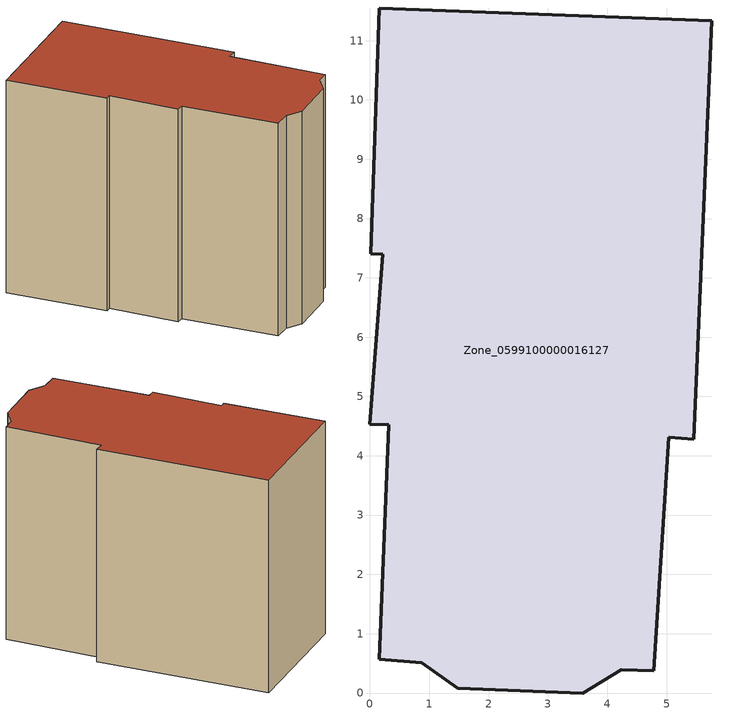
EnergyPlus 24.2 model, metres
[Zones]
Zone_0599100000016127
 floor ground (C_G): 3.59,0 1.48,0.08 0.87,0.51 0.16,0.57 0.32,4.52 0,4.53 0.22,7.4 0.01,7.41 0.16,11.55 5.76,11.34 5.46,4.28 5.04,4.31 4.79,0.38 4.24,0.39 z0
 wall outside (C_F): 5.04,4.31 5.46,4.28 5.76,11.34 0.16,11.55 0.01,7.41 0.22,7.4 0,4.53 0.32,4.52 0.16,0.57 0.87,0.51 1.48,0.08 3.59,0 4.24,0.39 4.79,0.38 5.04,4.31 z0:8.92
 roof outside (C_R): 4.24,0.39 4.79,0.38 5.04,4.31 5.46,4.28 5.76,11.34 0.16,11.55 0.01,7.41 0.22,7.4 0,4.53 0.32,4.52 0.16,0.57 0.87,0.51 1.48,0.08 3.59,0 z8.92
[BUILDING]
Pand.0599100000016127: North Axis=0; Terrain=City; Loads Convergence Tolerance Value=0.04; Temperature Convergence Tolerance Value=0.4; Solar Distribution=FullExterior; Maximum Number of Warmup Days=25; Minimum Number of Warmup Days=1
[Site:Location]
Rotterdam.The.Hague.AP_ZH_NLD Design_Conditions: Latitude=51.96; Longitude=4.45; Time Zone=1; Elevation=-4.5
[SITE:GROUNDTEMPERATURE:BUILDINGSURFACE]
18, 18, 18, 18, 18, 18, 18, 18, 18, 18, 18, 18
[MATERIAL] Thermal Absorptance=0.9; Solar Absorptance=0.7; Visible Absorptance=0.7
Name | Roughness | Thickness | Conductivity | Density | Specific Heat
G.TC.1946 | MediumSmooth | 0.15 | 1 | 540 | 1210
F.TC.1946 | Rough | 0.3 | 0.857143 | 1920 | 840
R.TC.1946 | MediumRough | 0.2 | 0.909091 | 1500 | 1000
[CONSTRUCTION]
C_G: G.TC.1946
C_F: F.TC.1946
C_R: R.TC.1946
[ZONE]
Zone_0599100000016127: Type=1; Multiplier=1; Ceiling Height=Autocalculate; Volume=Autocalculate; Floor Area=autocalculate; Part of Total Floor Area=Yes
[ZONEINFILTRATION:DESIGNFLOWRATE]
Infil_Zone_0599100000016127: Zone or ZoneList or Space or SpaceList=Zone_0599100000016127; Schedule=AlwaysOn; Design Flow Rate Calculation Method=Flow/Area; Flow Rate per Floor Area=0.003; Constant Term Coefficient=1; Temperature Term Coefficient=0; Velocity Term Coefficient=0; Velocity Squared Term Coefficient=0
[HVACTEMPLATE:ZONE:IDEALLOADSAIRSYSTEM]
Zone_0599100000016127: Maximum Heating Supply Air Temperature=50; Minimum Cooling Supply Air Temperature=13; Maximum Heating Supply Air Humidity Ratio=0.0156; Minimum Cooling Supply Air Humidity Ratio=0.0077; Heating Limit=NoLimit; Cooling Limit=NoLimit; Dehumidification Control Type=ConstantSensibleHeatRatio; Cooling Sensible Heat Ratio=0.7; Dehumidification Setpoint=60; Humidification Control Type=None; Humidification Setpoint=30; Outdoor Air Method=None; Outdoor Air Flow Rate per Person=0.00944; Outdoor Air Flow Rate per Zone Floor Area=0; Outdoor Air Flow Rate per Zone=0; Demand Controlled Ventilation Type=None; Outdoor Air Economizer Type=NoEconomizer; Heat Recovery Type=None; Sensible Heat Recovery Effectiveness=0.7; Latent Heat Recovery Effectiveness=0.65
[ZONECONTROL:THERMOSTAT]
ThermostatControl_Zone_0599100000016127: Zone or ZoneList=Zone_0599100000016127; Control Type Schedule=DualSetpointControlType; Control 1=Thermostat_Zone_0599100000016127; Temperature Difference Between Cutout And Setpoint=0
[THERMOSTATSETPOINT:DUALSETPOINT]
Thermostat_Zone_0599100000016127: Heating Setpoint Temperature Schedule=HeatingSetpoint_Zone_0599100000016127; Cooling Setpoint Temperature Schedule=CoolingSetpoint_Zone_0599100000016127
[SCHEDULE:COMPACT]
HeatingSetpoint_Zone_0599100000016127: Through: 12/31, For: AllDays, Until: 24:00, 21
CoolingSetpoint_Zone_0599100000016127: Through: 12/31, For: AllDays, Until: 24:00, 24
DualSetpointControlType: Through: 12/31, For: AllDays, Until: 24:00, 4
AlwaysOn: Through: 12/31, For: AllDays, Until: 24:00, 1
